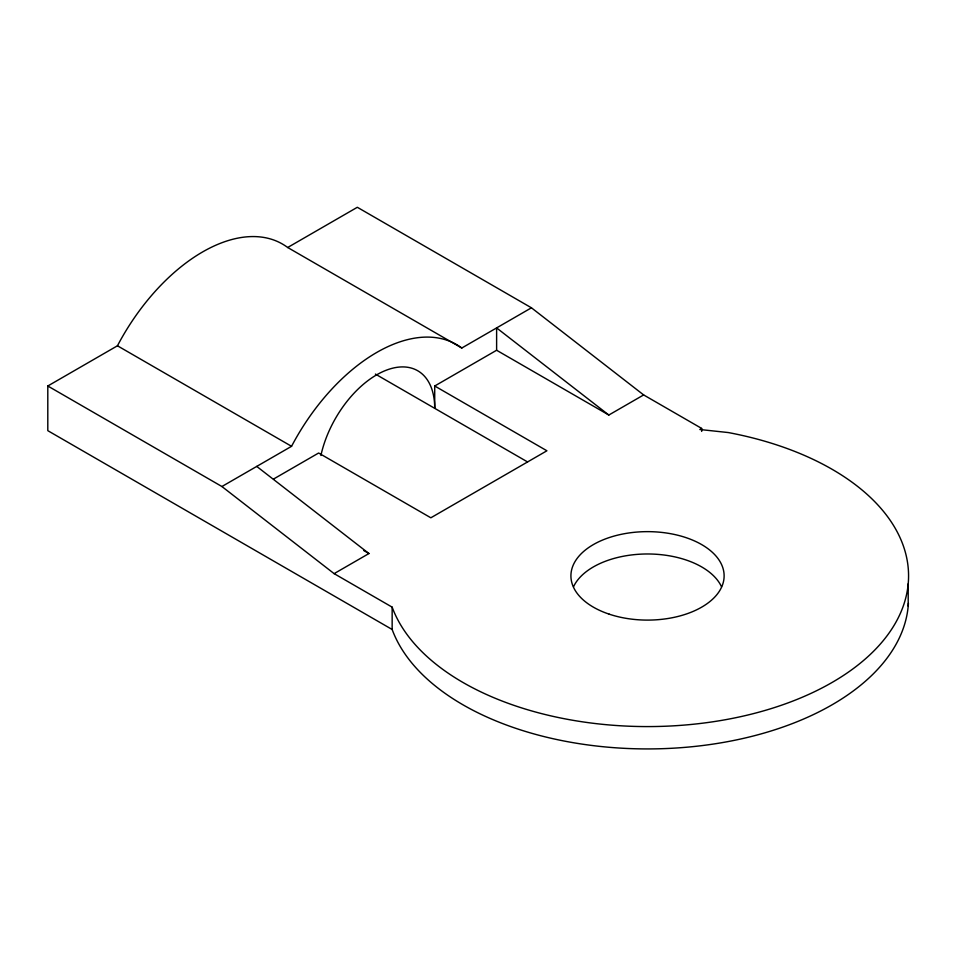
<?xml version="1.0" encoding="UTF-8"?>
<svg xmlns="http://www.w3.org/2000/svg" width="956" height="956" viewBox="0 0 956 956"><rect width="100%" height="100%" fill="white"/><g stroke="black" fill="none" stroke-linecap="round" stroke-linejoin="round"><path stroke-width="1.43" d="M908.415 603.26A261.048 150.713 0 0 1 670.395 748.345A261.048 150.713 0 0 1 392.151 629.478L47.8 430.666L47.8 385.997L117.445 345.785A159.772 92.242 -60 0 1 287.684 247.496L357.329 207.285L531.44 307.808L643.651 394.936L701.68 428.431L701.68 431.419M47.8 385.997L221.911 486.52L291.556 446.309A159.772 92.242 -60 0 1 461.796 348.02L531.44 307.808M273.5 479.075L318.635 453.013L430.845 517.793L546.916 450.778L434.717 385.997L434.717 408.332A82.073 47.382 -60 0 0 384.79 370.797A82.073 47.382 -60 0 0 320.905 455.498M434.717 385.997L496.618 350.255L608.829 415.035L643.651 394.936M221.911 486.52L334.122 573.636L368.944 553.536L256.734 466.409M701.68 428.431L699.84 429.507L728.293 432.554A261.048 150.713 0 0 1 822.112 687.914A261.048 150.713 0 0 1 392.151 607.144L334.122 573.636M287.684 247.496L461.796 348.02M375.385 374.083L527.569 461.939M117.445 345.785L291.556 446.309M363.782 550.548L368.944 553.536M608.829 415.035L496.618 327.92L496.618 350.255M908.2 583.817L908.2 606.164M392.151 607.144L392.151 629.478M573.528 586.757A76.599 44.227 0 0 1 647.523 553.978A76.599 44.227 0 0 1 721.517 586.757M609.211 614.17A76.599 44.227 0 0 0 724.122 575.87A76.599 44.227 0 0 0 609.211 537.571A76.599 44.227 0 0 0 609.211 614.17"/></g></svg>
